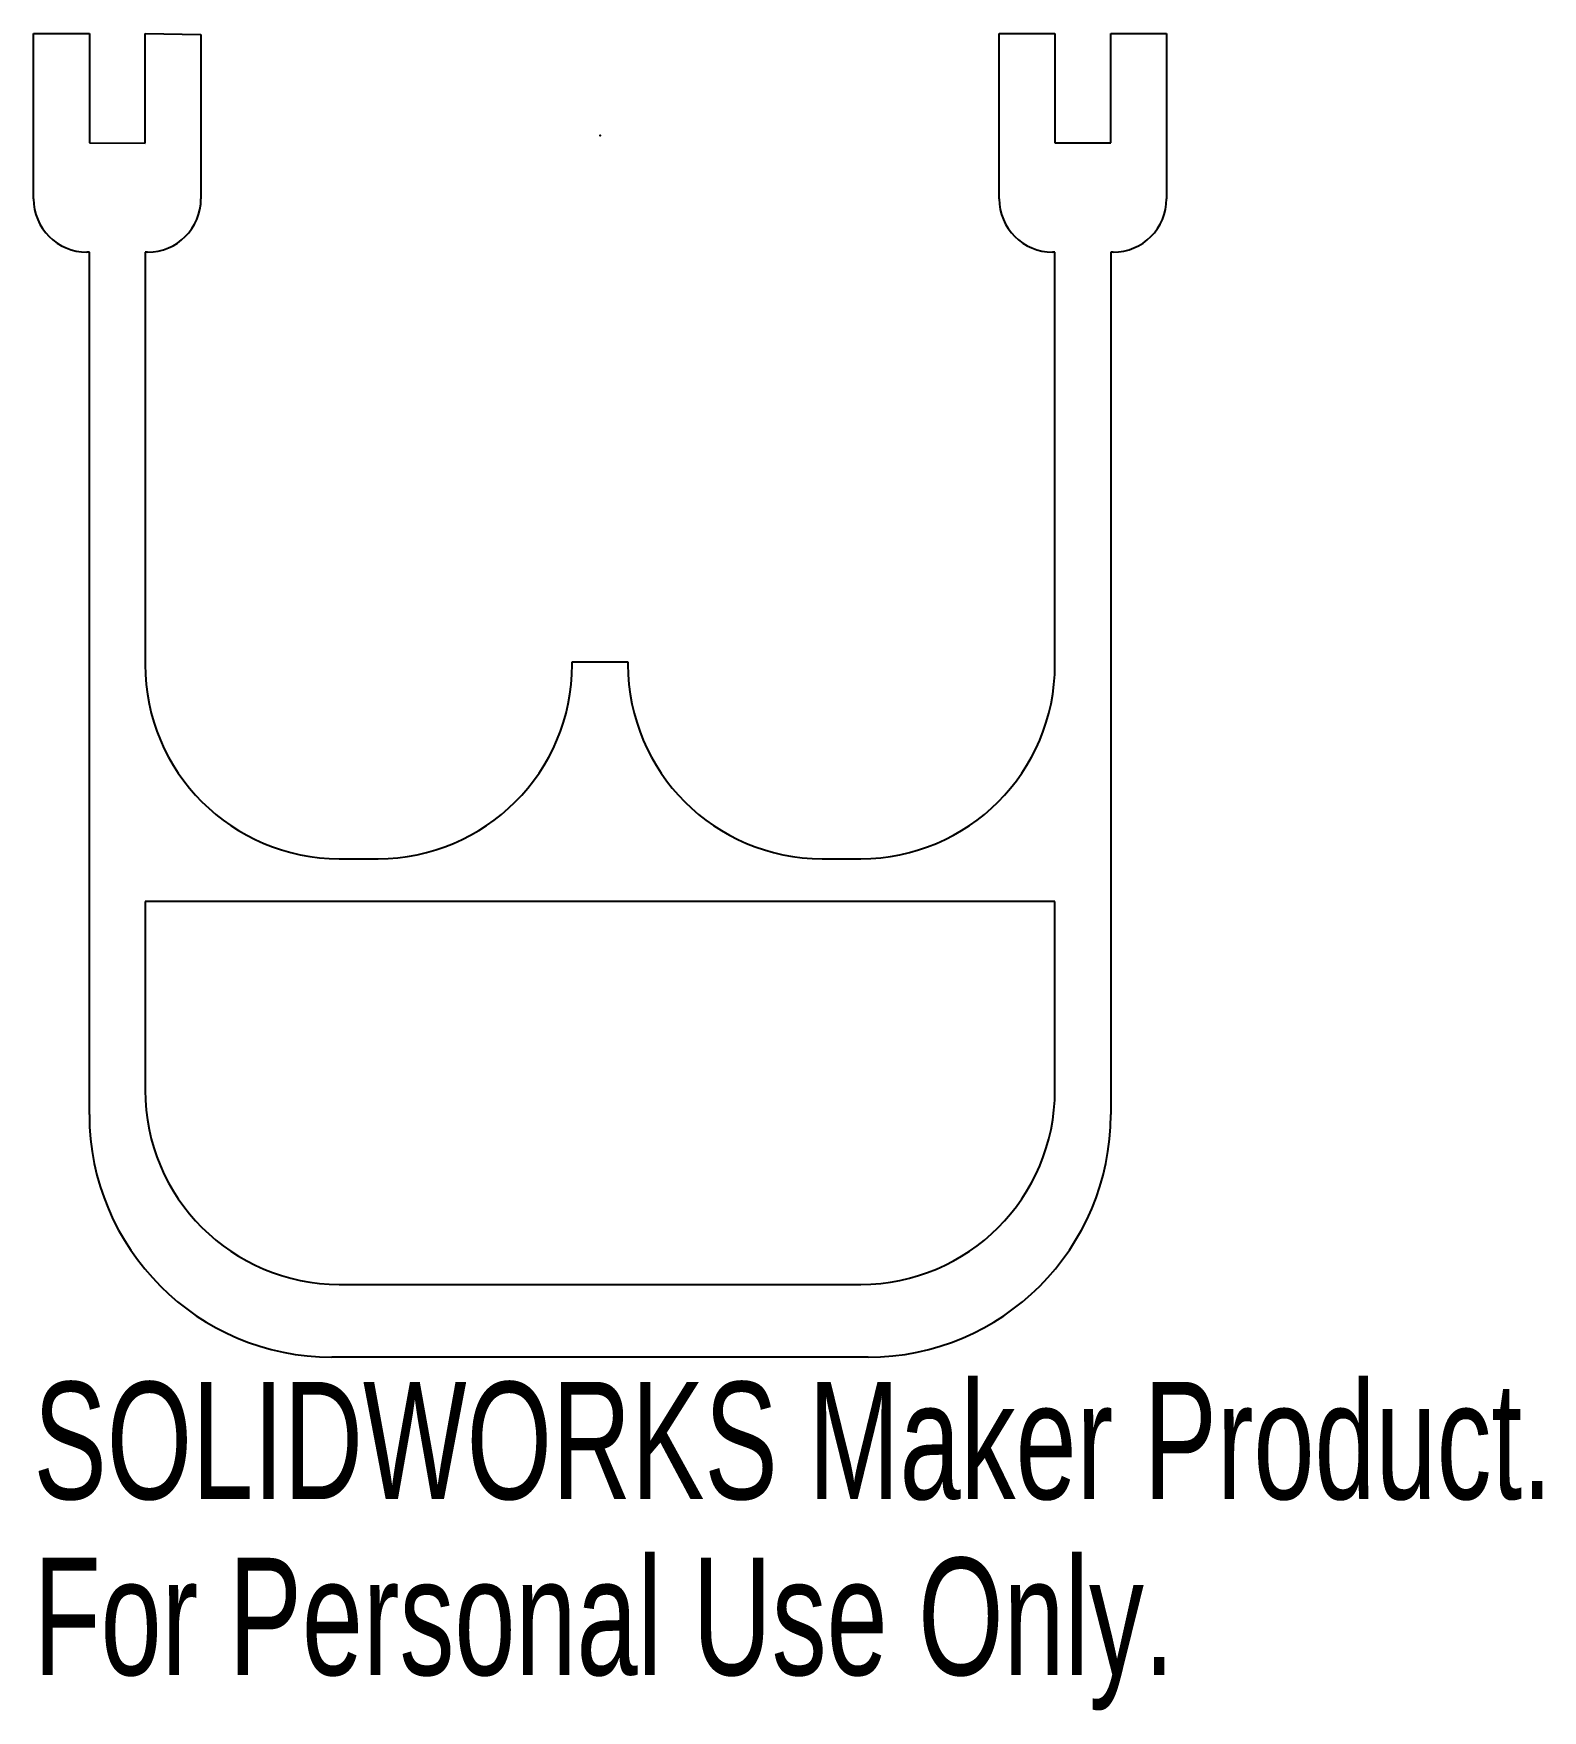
# Model space of a CAD drawing. Header units: millimetres. Extents: x -23.4 to 38.8, y -64.9 to 4.2.
import ezdxf

# ---------------------------------------------------------------- set-up
doc = ezdxf.new("R2010")
doc.units = ezdxf.units.MM
doc.header["$PDSIZE"] = -1
doc.styles.add('SLDTEXTSTYLE0', font='TXT', dxfattribs={"width": 0.7})

msp = doc.modelspace()

# ---------------------------------------------------------------- linework, layer by layer
at = {"color": 7, "linetype": 'Continuous', "lineweight": 25}
for p, q in [((-23.35, -2.611), (-23.35, 4.198)), ((-23.35, 4.198), (-21.05, 4.198)), ((-21.05, 4.198), (-21.05, -0.307)), ((-18.75, -0.323), (-18.75, 4.198)), ((-18.75, 4.198), (-16.45, 4.164)), ((-16.45, 4.164), (-16.45, -2.611)), ((16.45, -2.611), (16.45, 4.198)), ((16.45, 4.198), (18.75, 4.198)), ((18.75, 4.198), (18.75, -0.307)), ((21.05, -0.307), (21.05, 4.198)), ((21.05, 4.198), (23.35, 4.198)), ((23.35, 4.198), (23.35, -2.611)), ((-21.05, -0.307), (-18.75, -0.323)), ((18.75, -0.307), (21.05, -0.307)), ((-21.05, -4.811), (-21.15, -4.811)), ((-21.05, -40.352), (-21.05, -4.811)), ((-18.65, -4.811), (-18.75, -4.811)), ((-18.75, -4.811), (-18.75, -21.809)), ((18.75, -4.811), (18.65, -4.811)), ((18.75, -21.809), (18.75, -4.811)), ((21.15, -4.811), (21.05, -4.811)), ((21.05, -4.811), (21.05, -40.352)), ((-1.15, -21.809), (-1.15, -21.696)), ((-1.15, -21.696), (1.15, -21.696)), ((1.15, -21.696), (1.15, -21.809)), ((-10.75, -29.809), (-9.15, -29.809)), ((9.15, -29.809), (10.75, -29.809)), ((-18.75, -31.571), (-18.75, -39.352)), ((18.75, -31.571), (-18.75, -31.571)), ((18.75, -39.352), (18.75, -31.571)), ((-10.75, -47.352), (10.75, -47.352)), ((11.05, -50.352), (-11.05, -50.352))]:
    msp.add_line(p, q, dxfattribs=at)
for centre, radius, start, end in [((-21.15, -2.611), 2.2, 180, 270), ((-18.65, -2.611), 2.2, 270, 0), ((18.65, -2.611), 2.2, 180, 270), ((21.15, -2.611), 2.2, 270, 0), ((-10.75, -21.809), 8, 180, 270), ((-9.15, -21.809), 8, 270, 0), ((9.15, -21.809), 8, 180, 270), ((10.75, -21.809), 8, 270, 0), ((-10.75, -39.352), 8, 180, 270), ((10.75, -39.352), 8, 270, 0), ((-11.05, -40.352), 10, 180, 270), ((11.05, -40.352), 10, 270, 0)]:
    msp.add_arc(centre, radius, start, end, dxfattribs=at)
at = {"color": 7, "linetype": 'Continuous'}
msp.add_point((0, 0), dxfattribs=at)

# ---------------------------------------------------------------- texts
at = {"color": 7, "linetype": 'Continuous', "char_height": 4.83362, "attachment_point": 1, "style": 'SLDTEXTSTYLE0'}
for s, insert in [('SOLIDWORKS Maker Product.', (-23.35, -51.372)), ('For Personal Use Only.', (-23.35, -58.622))]:
    msp.add_mtext(s, dxfattribs=dict(at, insert=insert))

doc.saveas('drawing.dxf')
